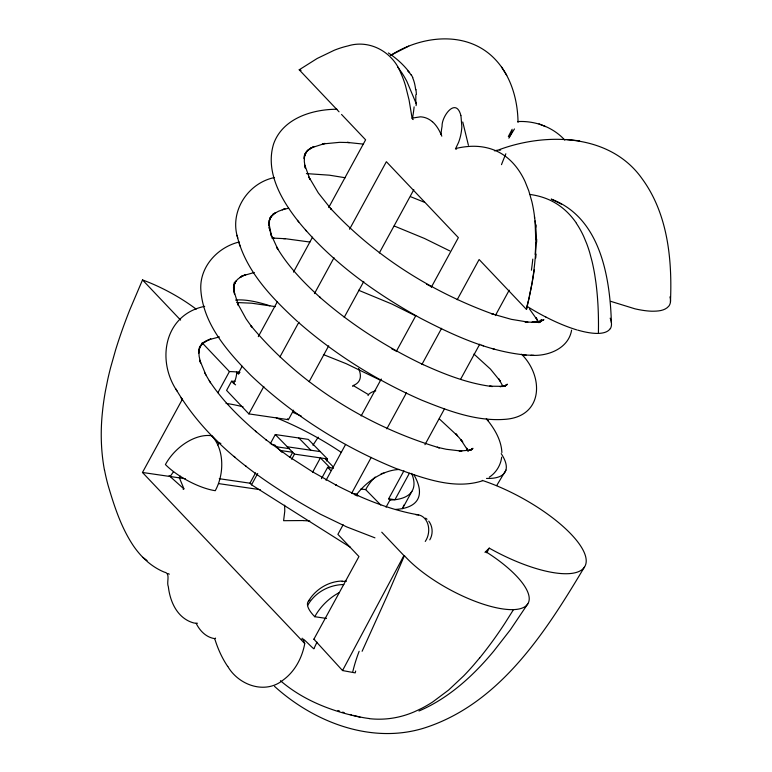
<?xml version="1.0" encoding="UTF-8"?>
<svg xmlns="http://www.w3.org/2000/svg" width="772" height="772" viewBox="0 0 772 772"><rect width="100%" height="100%" fill="white"/><g stroke="black" fill="none" stroke-linecap="round" stroke-linejoin="round"><path stroke-width="1.16" d="M536.685 239.108L536.656 242.302M535.874 242.717L535.073 221.632A119.245 80.886 -80.6 0 0 531.898 201.724L528.772 190.829L525.066 181.555A91.569 62.107 -80.6 0 0 504.048 155.317C493.559 148.031 480.396 145.339 467.793 146.535A166.337 112.828 -80.6 0 0 455.663 148.513L458.626 142.27A36.062 24.463 -80.6 0 0 461.849 126.685L460.961 115.81M670.453 301.939C672.306 259.595 667.857 213.776 641.995 178.583C610.266 133.739 546.605 132.195 499.252 149.671M577.717 330.107L577.784 330.127A62.146 20.844 28.6 0 0 598.416 333.407L598.464 328.235A305.036 250.726 88.5 0 0 597.924 304.139L597.567 298.909A236.309 194.235 88.5 0 0 595.926 282.648L594.739 274.707A169.193 139.076 88.5 0 0 592.114 261.64L589.76 252.772A117.093 96.249 88.5 0 0 586.73 243.73L583.757 236.57A89.494 73.562 88.5 0 0 578.373 226.418L576.366 223.291M104.596 470.38A170.622 115.732 -80.6 0 0 108.041 485.144C114.275 506.258 121.165 527.623 133.546 546.036A125.209 84.93 -80.6 0 0 142.781 557.316L147.742 561.948A121.957 82.72 -80.6 0 0 164.137 572.062C171.027 573.113 166.202 581.914 168.344 586.71C169.898 600.114 175.707 614.551 188.407 620.92A61.306 41.582 -80.6 0 0 194.148 623.043L197.439 623.255M416.33 102.261L416.108 105.639M518.041 122.352L518.022 121.715C517.597 98.005 510.099 73.282 492.478 56.655C464.599 30.446 420.865 36.014 390.806 55.285M526.977 306.166L526.9 306.889M536.067 254.104L535.72 258.08M501.665 457.149C500.767 465.226 496.068 472.753 489.284 477.192M534.34 269.602L532.226 282.513M526.803 307.69L526.475 309.427L479.123 259.508L457.198 299.719M269.1 222.182L269.389 220.377L269.129 226.244L269.003 223.562L271.647 236.821L269.09 227.296L269.804 229.979M313.847 648.798C312.274 647.92 301.148 636.012 303.261 639.814C303.579 641.387 305.065 642.844 304.583 644.485C301.852 658.275 294.73 671.601 283.218 679.978C265.182 694.839 238.587 685.16 227.769 666.39M532.014 283.604L529.351 296.351M528.955 298.909L526.475 309.427M343.135 524.748L337.904 534.349L358.951 556.544L313.886 639.197L342.536 670.55L355.216 672.885L355.66 671.022M528.685 299.218L529.023 297.789M528.347 300.655L527.691 303.338M527.585 303.753L527.17 305.403M571.589 330.155C568.559 348.626 547.734 356.577 530.982 355.255M268.955 223.089L270.287 217.781L269.235 220.512L271.628 215.784L269.939 218.331L273.385 214.162L271.146 216.305L275.633 212.705L273.008 214.259L278.528 211.238L284.993 208.874L282.291 209.704L288.689 208.228M362.107 651.279L387.11 595.974L404.393 555.657A76.023 25.505 28.6 0 0 514.104 609.591A76.023 25.505 28.6 0 0 485.453 551.478M313.953 648.567L316.983 642.15M196.165 309.138A75.395 25.293 28.6 0 0 152.383 283.864A75.241 25.244 28.6 0 0 142.511 279.937L129.821 309.755A434.974 295.029 -80.6 0 0 123.327 326.894L122.304 329.75A348.172 236.164 -80.6 0 0 115.607 349.919L110.628 367.511A237.602 161.155 -80.6 0 0 107.8 379.235L105.417 391.057A185.946 126.125 -80.6 0 0 102.85 408.234L102.251 413.946A147.105 99.781 -80.6 0 0 104.509 470.428M429.792 539.85C433.217 534.089 432.86 526.446 428.74 521.129M508.333 136.528L512.164 129.271M368.022 395.553L368.485 394.627L353.18 385.508A77.634 26.045 28.6 0 0 358.584 368.505M486.775 552.791L489.245 548.13A89.021 29.857 28.6 0 0 586.131 559.333A89.021 29.857 28.6 0 0 482.278 480.406M342.536 670.55L403.91 555.56L381.744 532.188M304.766 643.587L142.473 472.474L182.51 399.037M217.907 392.697L229.419 371.573A122.748 41.177 28.6 0 1 240.015 372.307M235.074 381.31A113.899 38.204 28.6 0 0 231.581 381.233L226.582 390.391L248.873 413.888L288.429 419.678L293.601 410.173M235.605 384.852A48.704 16.337 28.6 0 1 233.713 383.481A18.017 12.217 -80.6 0 0 236.724 372.239L238.104 373.696L242.138 366.285M258.292 336.66L277.331 301.736M293.485 272.101L312.535 237.178M328.689 207.552L365.61 139.819L341.542 114.439M217.8 444.942L218.833 443.06L220.879 443.36M248.873 413.888L263.831 386.463M279.937 356.915L298.928 322.098M314.455 293.601L334.015 257.732M349.552 229.236L386.367 161.705L458.365 237.622L431.326 287.213M270.239 443.823L275.295 434.549L308.26 439.374L327.463 458.935L326.334 461M255.551 472.889L249.945 483.195L251.527 484.806L350.498 547.358M251.527 484.806L257.703 473.477M309.138 381.686L328.698 345.808M344.225 317.321L363.786 281.442M379.322 252.955L413.84 189.651M289.896 457.439L292.704 452.286L280.149 450.452M291.691 459.272L294.499 454.119L327.463 458.935M312.535 472.329L320.399 457.902L330.001 467.687M321.47 478.669L327.646 467.34L333.533 468.208M326.045 480.309L345.605 444.431M361.142 415.944L381.272 379.013M396.229 351.578L415.79 315.7M371.226 457.4L351.607 493.385L356.886 494.157A46.175 29.23 -44.5 0 1 399.394 469.482M386.811 428.827L406.429 392.851M422.004 364.278L441.623 328.293M411.611 473.371A113.899 38.204 28.6 0 1 394.946 499.716L389.928 500.082L388.663 498.799L403.93 470.804M386.039 507.194L389.928 500.082M388.663 498.799L394.946 499.716L409.372 473.265M424.947 444.691L444.566 408.706M460.72 379.071L479.759 344.158M495.344 315.584L509.192 290.185M402.444 508.68L411.872 491.388M484.97 552.356L489.245 548.13M496.686 485.569L505.94 470.09M584.539 566.889C545.785 631.805 499.725 704.344 423.461 728.266C370.763 744.276 313.837 722.042 274.475 686.318M513.515 609.6L505.11 622.917A430.515 353.875 88.5 0 1 479.673 657.937M352.64 386.396L353.18 385.508M540.323 321.403L541.375 319.753L539.464 322.59L541.471 320.467L539.242 322.175M527.816 603.82L510.388 629.759L493.733 651.143C473.255 675.809 448.744 698.255 418.974 711.002M318.209 437.174L312.95 445.232M308.52 601.041C315.623 589.219 328.554 581.287 342.421 581.027M479.644 657.898L473.94 664.682A304.805 250.543 88.5 0 1 463.711 675.867L448.571 690.081L432.822 701.873A164.899 135.544 88.5 0 1 421.358 708.513L414.554 711.697A128.924 105.967 88.5 0 1 369.17 718.635M505.004 386.174L507.378 384.195L504.212 386.357L506.75 384.987L502.543 386.55L505.245 385.701L500.015 386.637L502.919 386.347L489.544 386.193L492.314 386.55C467.745 383.501 444.45 374.295 422.072 364.094M539.338 322.146L543.932 319.695L534.88 322.435L537.939 321.847L531.908 322.242L534.919 322.358L524.999 321.953L527.874 322.059L511.247 319.318L491.783 313.779L493.762 314.397C432.195 292.327 374.922 256.265 330.358 208.189L331.555 209.637L318.296 192.904L308.925 177.058L309.997 179.529L304.834 165.208L305.316 168.093L304.322 161.637L304.39 155.635L304.187 158.646L305.316 153.223L304.496 156.031L306.687 151.206L305.374 153.647L308.617 149.372L306.86 151.495L311.135 147.799L308.877 149.585L314.185 146.477L311.541 147.742L325.089 143.409L322.368 143.978L339.641 142.338L349.465 142.559L347.188 142.405L363.544 144.132M339.053 111.815L299.208 69.798L317.167 58.479L334.17 50.286A167.273 113.455 -80.6 0 1 347.95 45.924C369.527 39.169 392.678 52.023 400.61 72.626A98.777 67 -80.6 0 1 405.522 85.75L409.063 99.984L412.103 118.193M470.264 450.192L472.966 448.32L469.588 450.385L472.522 449.169L468.102 450.626L471.036 450.086L459.205 451.041L461.83 451.118L446.264 449.275L437.29 447.277L439.393 447.837C366.874 426.26 299.14 383.896 250.707 325.485L251.884 327.048L246.085 318.865L237.496 303.261L238.442 305.5L234.08 291.459L234.563 294.209L233.974 287.908L233.82 290.89L234.292 285.129L233.443 288.11L234.977 282.928L233.472 285.669L236.068 281.037L234.041 283.324L237.699 279.252L242.36 275.778L240.044 277.457L245.718 274.581L243.305 275.633L254.306 272.477M196.242 623.506A46.532 31.565 -80.6 0 0 198.935 628.051A43.782 29.703 -80.6 0 0 212.483 638.174L214.684 638.637L215.533 638.106M408.726 46.127L390.728 55.323M412.055 118.135L420.335 116.833A40.009 27.136 -80.6 0 1 432.368 121.725M239.262 241.974C217.694 247.156 199.523 266.716 200.816 289.674C203.046 324.115 227.73 351.723 250.726 375.202C292.54 415.095 342.305 446.583 395.766 468.401C422.979 477.858 453.415 490.075 482.326 480.859M204.686 306.339C164.465 314.503 156.098 360.186 177.077 391.066M274.523 177.531C247.822 182.954 229.265 211.605 237.747 237.988M494.418 150.839L497.274 150.202M219.431 336.93L208.093 339.902L210.824 339.005L204.947 341.774L207.388 340.307L202.525 343.675L204.522 341.803L200.681 345.75L202.283 343.492L199.494 348.008L200.662 345.316L198.935 350.411L199.514 347.429L198.848 353.093L198.732 350.044L199.137 356.288L200.585 362.975L199.813 360.196L205.902 374.931M497.969 150.106L500.671 150.048M336.939 109.238C312.303 109.296 282.755 118.319 273.655 143.766C264.825 172.05 281.703 200.585 298.774 221.96M236.695 302.518L251.711 303.203L275.392 306.629M517.52 121.59C534.957 120.538 553.022 127.062 564.824 140.128M306.397 173.603L329.451 175.186L345.2 177.743M297.442 220.348C330.715 261.476 374.526 292.8 420.528 318.228C453.579 335.376 488.608 351.607 526.118 355.043M523.252 354.927L533.992 355.371M303.367 520.55L283.604 520.695L284.772 511.209L284.636 505.187M309.881 242.041L285.428 238.712L271.937 238.037L274.185 238.152M283.353 238.606L285.428 238.712M579.598 140.851L566.667 139.51M369.18 718.51L367.549 718.307A157.999 129.87 88.5 0 1 356.249 716.136L353.277 715.374M313.886 639.197L314.696 639.303M238.104 373.696L238.741 373.793A46.175 29.23 -44.5 0 1 239.301 373.088M271.783 444.518L274.745 444.952L281.944 452.286M287.3 446.785L320.264 451.601M276.54 446.785L289.104 448.619M219.267 478.708L250.823 483.32M142.473 472.474L185.367 478.736M218.659 483.61L260.28 489.689M309.919 599.854A39.845 13.365 28.6 0 0 314.764 616.712L326.537 618.43M418.636 514.914C389.542 509.867 361.952 498.413 335.81 484.97L336.621 485.376L312.409 471.74L288.554 456.358L265.973 439.731L266.552 440.214L255.445 431.114L256.217 431.76C238.664 416.658 221.989 400.157 209.26 380.683M359.993 717.101C331.275 711.137 302.827 700.069 280.429 680.682M354.773 494.862L357.832 495.672A47.43 15.913 28.6 0 1 356.886 494.157M350.141 714.486L351.694 714.93M299.208 69.798L301.061 70.368M481.583 345.209L483.571 345.827M492.43 348.558L494.611 349.243M342.652 712.112L344.129 712.595M374.941 537.843L346.638 526.871L320.515 514.258C264.622 483.378 208.517 445.174 175.784 388.847M337.885 710.501L339.535 711.06M394.212 225.993L424.571 238.5L449.777 250.9M610.72 301.341L634.883 308.8A83.82 28.12 28.6 0 0 651.79 311.212C657.686 311.222 664.702 310.981 668.832 306.117A70.783 23.749 28.6 0 0 669.922 296.892M358.575 290.243L391.809 304.004L415.587 315.864M323.42 354.58L346.3 363.728L381.146 380.596M410.704 196.744L424.542 202.312M539.01 123.877L545.486 126.608M169.329 574.156L167.814 573.49M423.268 364.673C385.875 346.84 350.633 324.259 319.483 296.892L320.409 297.702C303.821 282.716 288.004 266.398 276.598 247.011L277.823 249.202L270.962 234.234M561.341 204.088L551.247 199.108C600.298 217.463 610.005 276.878 611.395 322.754M545.862 317.06L543.594 315.883A86.985 29.182 28.6 0 1 526.958 306.272M426.472 284.135L431.558 286.769M391.462 348.654L395.447 350.758M388.403 52.959C396.461 58.267 403.766 64.925 409.604 72.607M147.047 560.549L142.781 557.316M425.594 518.137L427.041 519.218M473.95 354.058L490.432 369.074L500.227 381.098L498.78 378.888L502.929 386.299M234.099 456.348L234.871 456.985M439.307 418.878L457.468 435.784L455.721 433.719L462.746 441.96L460.894 439.779L468.131 450.906L466.761 448.194L467.948 451.109M245.467 465.651L246.036 466.124M298.484 322.406C335.183 354.541 377.045 380.712 421.753 400.176C448.455 410.926 476.932 421.84 506.229 419.235C543.391 415.828 543.768 376.331 521.544 354.203M169.116 475.648L183.997 488.975L179.172 477.318M297.558 321.596C271.734 297.818 245.187 270.625 237.033 235.306M360.659 489.158A48.704 16.337 28.6 0 1 365.667 489.612L380.741 504.965M287.551 418.781L288.429 419.678M325.108 458.597L333.514 467.156M298.841 437.994L310.846 450.221M327.646 467.34L330.705 470.457M275.295 434.549L294.499 454.119M211.625 435.726A39.845 27.792 -81.7 0 1 215.263 490.693A39.845 13.365 28.6 0 1 165.411 464.551A39.845 25.225 -44.5 0 1 211.625 435.726L218.833 443.06M142.511 279.937L180.59 320.081M202.11 342.768L229.419 371.573M231.581 381.233L233.713 383.481M486.707 419.177C494.476 428.672 501.317 440.011 501.887 452.575M486.312 418.694L488.165 420.875M305.403 229.834L306.6 231.282M397.686 67L401.681 72.568A97.899 80.471 88.5 0 1 406.892 81.465L416.253 103.699M529.418 308.868L537.457 320.274L536.058 317.62L538.441 322.667M412.557 118.782L413.174 119.583M411.341 74.903L412.808 77.528M501.568 67.029L506.741 75.347M204.609 372.712L210.466 382.758M181.044 397.85L182.25 399.925M441.063 134.299L441.806 136.181M214.684 638.637L215.793 641.986A112.857 76.553 -80.6 0 0 227.711 666.468M460.903 115.559C455.943 96.539 441.536 116.514 442.095 126.174A42.151 28.593 -80.6 0 0 441.063 134.299M239.214 243.392L239.909 245.969M462.756 121.976L468.421 145.261M416.002 89.436L416.388 94.377M536 224.941L536.193 226.91M293.09 412.46A100.611 33.746 28.6 0 1 301.37 416.137M238.741 373.793A47.43 15.913 28.6 0 1 236.724 372.239M381.146 473.661A48.704 44.216 -11 0 1 383.916 473.062M365.667 489.612A48.704 33.978 -81.7 0 1 375.211 477.038M357.002 495.991A48.559 36.95 -36.7 0 1 357.446 495.45M610.179 318.17A71.121 23.855 28.6 0 1 610.334 328.708M610.092 328.775A62.021 20.805 28.6 0 1 598.416 333.407M576.742 329.876A71.738 24.067 28.6 0 1 545.881 317.022M534.378 216.71A75.212 28.583 -79 0 1 534.629 218.08M535.083 220.917A75.212 28.583 -79 0 1 535.633 225.434M535.807 227.364A88.153 35.483 -77.7 0 1 536.241 239.484M535.758 242.929A108.765 47.063 -76.5 0 1 535.141 254.422M532.796 259.122A139.645 66.016 -75.4 0 1 531.406 270.21M530.007 194.457A121.117 99.559 88.5 0 1 537.476 195.856L538.663 196.156A92.379 75.926 88.5 0 1 547.425 199.06A76.689 63.034 88.5 0 1 576.443 223.214M414.11 106.883A124.311 60.978 -60 0 1 412.373 118.849M407.558 70.792A68.669 32.656 -62.6 0 1 411.177 75.125M412.644 77.731A78.773 37.818 -61.2 0 1 415.635 89.774M415.799 94.85A99.849 48.289 -60.6 0 1 415.664 102.724M508.873 138.178A79.034 3.86 -62.9 0 1 514.48 128.953M509.279 136.943A79.265 4.844 -66.6 0 1 512.511 130.989M501.482 164.658A91.347 11.165 -72.6 0 1 505.843 153.782M432.397 121.658A46.349 31.44 -80.6 0 1 441.005 134.357M455.422 148.957A12.738 5.25 -0.2 0 1 456.599 149.083M536.077 242.697A196.599 133.353 -80.6 0 1 528.801 298.861M403.708 505.139A113.899 38.204 28.6 0 1 402.656 508.323M501.202 453.637A78.676 26.393 28.6 0 1 486.505 478.418M368.456 394.608A78.676 26.393 28.6 0 1 375.742 390.854M235.566 300.067A77.634 26.045 28.6 0 1 269.814 305.789M183.138 489.342A32.926 20.603 -67.6 0 1 183.726 488.551M352.843 671.486A154.69 102.724 -44.2 0 1 359.144 651.298M173.517 471.673A115.269 72.973 -44.5 0 1 170.11 476.507M302.199 638.193A31.845 15.913 -82.5 0 1 301.9 639.341M303.464 520.637A143.891 48.269 28.6 0 1 309.765 521.013M179.413 477.868A114.623 72.568 -44.5 0 1 180.523 476.208M307.584 605.595A39.845 36.178 -11 0 1 343.829 584.529M314.764 616.712A39.845 25.225 -44.5 0 1 339.448 592.5M342.15 581.577A39.845 27.792 -81.7 0 1 346.464 581.21M413.879 474.703A122.748 41.177 28.6 0 1 395.505 509.423M226.042 403.399A122.748 41.177 28.6 0 1 243.045 406.796M276.251 417.797A122.748 41.177 28.6 0 1 341.465 452.498M415.983 514.731A16.608 13.027 -80.8 0 1 427.698 523.657A16.608 13.027 -80.8 0 1 425.266 541.442"/></g></svg>
